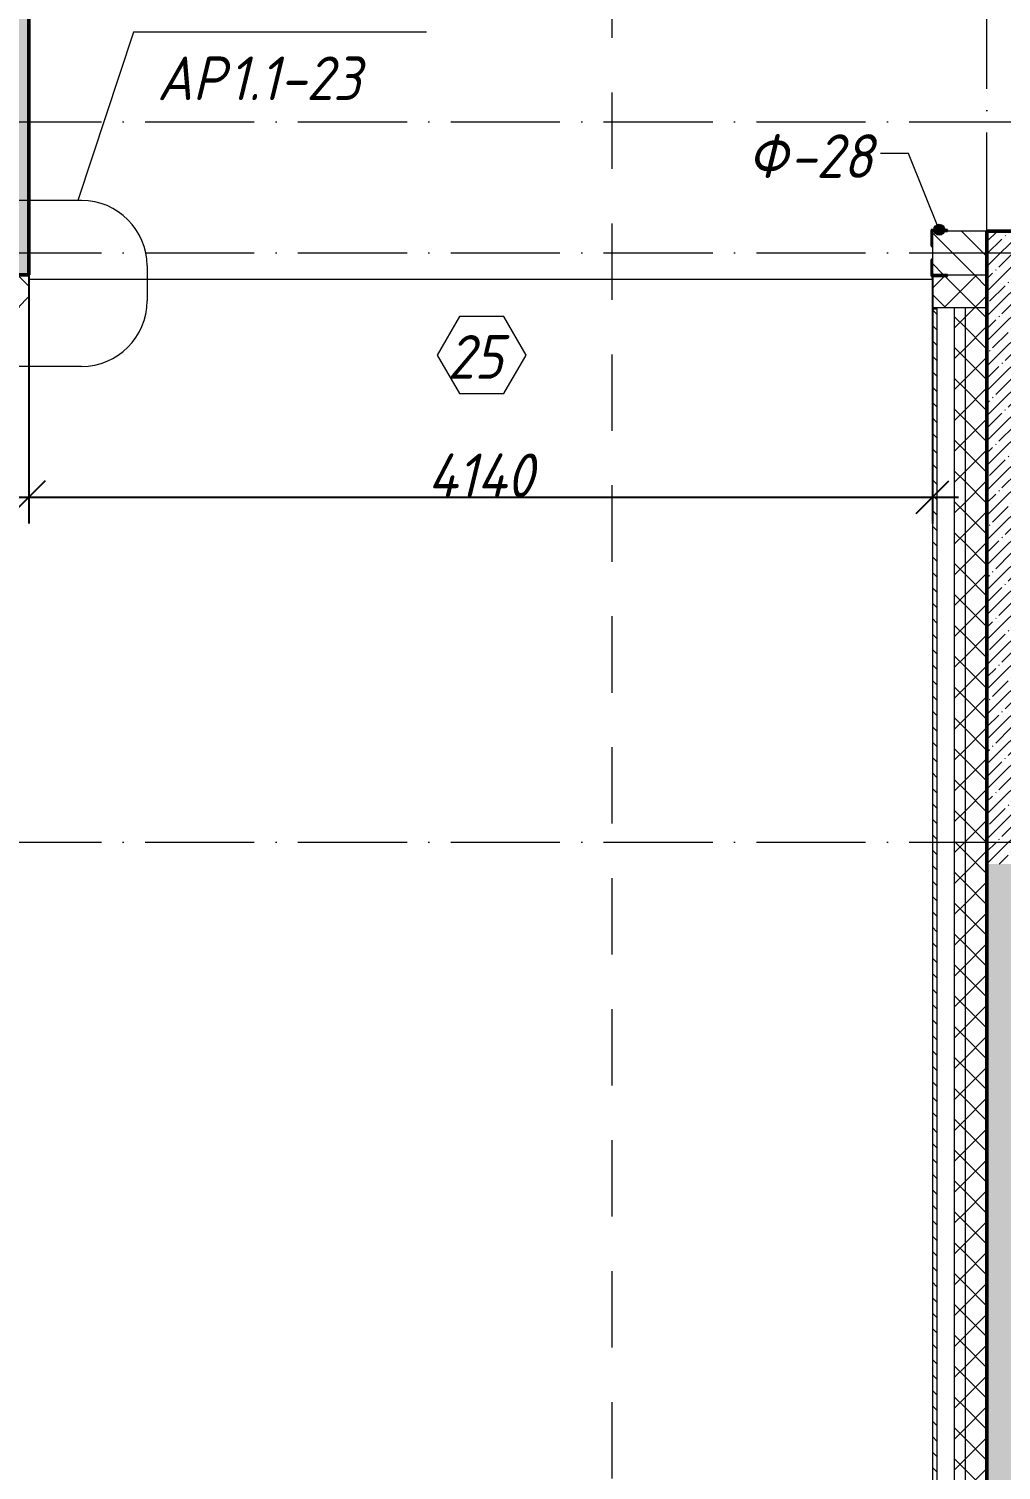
# Model space of a CAD drawing. Header units: millimetres. Extents: x -269418 to 201924, y -5890 to 98643.
# Drawn here: x 84970 to 89425, y 4923 to 11527 of the extents above; entities that cross this region are included whole.
import ezdxf

# ---------------------------------------------------------------- set-up
doc = ezdxf.new("R2010")
doc.units = ezdxf.units.MM
doc.linetypes.add('01 Штриховая _4 мм_', pattern=[600, 350, -250])
doc.linetypes.add('50_200_ШТРИХ_1Т_ш5_п1_п1_', pattern=[700, 500, -100, 0, -100])
for name, color, linetype, lineweight in [('A-ANNO-DIMS', 7, 'Continuous', 9), ('A-DETL', 7, 'Continuous', 9), ('A-DETL-1', 7, 'Continuous', 5), ('A-DOOR-IDEN', 7, 'Continuous', 9), ('A-FLOR', 7, 'Continuous', 9), ('A-GENM-1', 7, 'Continuous', 25), ('A-GENM-IDEN', 7, 'Continuous', 9), ('A-WALL', 7, 'Continuous', 5), ('A-WALL-1', 7, 'Continuous', 9), ('A-WALL-3', 7, 'Continuous', 50), ('A-WALL-FNSH-1', 7, 'Continuous', 9), ('A-WALL-PATT-2', 7, 'Continuous', 5), ('G-ANNO-SYMB-1', 7, '01 Штриховая _4 мм_', 9), ('G-ANNO-TEXT', 7, 'Continuous', 9), ('Оси-1', 7, '50_200_ШТРИХ_1Т_ш5_п1_п1_', 9)]:
    doc.layers.add(name, color=color, linetype=linetype, lineweight=lineweight)
doc.layers.add('A-WALL-2', color=7, linetype='Continuous', lineweight=13, true_color=0xce0000)
doc.layers.add('A-WALL-PATT-1', color=7, linetype='Continuous', lineweight=5, true_color=0xce0000)
doc.styles.add('ISOCPEUR_I_2', font='isocpeui.ttf', dxfattribs={"width": 0.9, "height": 200})
doc.dimstyles.new('ISO-2_0_0_9К_СРЕДНИЙ_2', dxfattribs={"dimscale": 304.8, "dimtxt": 199.196235, "dimasz": 0.492126, "dimexe": 0.393701, "dimexo": 0, "dimgap": 0, "dimtad": 1, "dimdec": 0, "dimzin": 0, "dimdsep": 46, "dimtxsty": 'ISOCPEUR_I_2', "dimblk1": 'OBLIQUE', "dimblk2": 'OBLIQUE', "dimsah": 1, "dimcen": 0.09, "dimdle": 0.393701, "dimazin": 0, "dimtfac": 1, "dimtdec": 4, "dimtix": 1, "dimtmove": 0, "dimatfit": 3, "dimfxl": 1, "dimtvp": 1, "dimtolj": 1, "dimtzin": 0, "dimarcsym": 2})
pattern_1 = [(45, (0, 0), (-57.024626, 57.024626), []), (45, (57.025, 0), (-57.024626, 57.024626), [100.806, -20.161, 3.353, -16.808])]
pattern_2 = [(45, (0, 0), (-70.71068, 70.71068), []), (135, (0, 0), (-70.71068, -70.71068), [])]

# ---------------------------------------------------------------- blocks, each defined once
blk = doc.blocks.new('Фахверк_СКБ_Уголок - Ф-28_200х3080 h-33245192-АР1_1_Кладочный план 3 этажа')
at = {"layer": 'A-GENM-1'}
for p, q in [((200, 156), (125, 156)), ((125, 156), (125, 81)), ((131, 81), (131, 150)), ((131, 150), (200, 150)), ((200, 150), (200, 156)), ((125, 81), (131, 81)), ((131, 19), (125, 19)), ((125, 19), (125, -56)), ((131, -50), (131, 19)), ((125, -56), (200, -56)), ((200, -50), (131, -50)), ((200, -56), (200, -50))]:
    blk.add_line(p, q, dxfattribs=at)
blk = doc.blocks.new('_Oblique')
at = {"color": 0, "linetype": 'ByBlock', "lineweight": -2}
blk.add_line((-0.5, -0.5), (0.5, 0.5), dxfattribs=at)
blk = doc.blocks.new('DIMBLOCK503-АР1_1_Кладочный план 3 этажа')
at = {"layer": 'A-ANNO-DIMS', "color": 0, "lineweight": -2, "transparency": 16777216}
for p, q in [((84970, 10400), (84970, 9260.8)), ((89110, 10400), (89110, 9260.8)), ((84850, 9380.8), (89230, 9380.8))]:
    blk.add_line(p, q, dxfattribs=at)
at = {"layer": 'Defpoints', "color": 0, "transparency": 16777216}
for p in [(84970, 10400), (89110, 10400), (89110, 9380.8)]:
    blk.add_point(p, dxfattribs=at)
at = {"layer": 'A-ANNO-DIMS', "color": 0, "lineweight": -2, "transparency": 16777216, "xscale": 150, "yscale": 150, "zscale": 150, "rotation": 180}
blk.add_blockref('_Oblique', (84970, 9380.8), dxfattribs=at)
at = {"layer": 'A-ANNO-DIMS', "color": 0, "lineweight": -2, "transparency": 16777216, "xscale": 150, "yscale": 150, "zscale": 150}
blk.add_blockref('_Oblique', (89110, 9380.8), dxfattribs=at)
at = {"layer": 'A-ANNO-DIMS', "color": 0, "transparency": 16777216, "insert": (87040, 9480.8), "char_height": 200, "width": 597.589, "attachment_point": 5, "style": 'ISOCPEUR_I_2'}
blk.add_mtext('\\A1;4140', dxfattribs=at)
blk = doc.blocks.new('AAR_СКБ_Марка_Двери_Перемычка и проем - Марка проема-25625168-АР1_1_Кладочный план 3 этажа')
at = {"layer": 'A-DOOR-IDEN'}
for p, q in [((-0.968, -0.984), (-1.986, -2.747)), ((1.067, -0.984), (-0.968, -0.984)), ((2.085, -2.747), (1.067, -0.984)), ((-1.986, -2.747), (-0.968, -4.509)), ((1.067, -4.509), (2.085, -2.747)), ((-0.968, -4.509), (1.067, -4.509))]:
    blk.add_line(p, q, dxfattribs=at)

msp = doc.modelspace()

# ---------------------------------------------------------------- hatches: boundary and pattern name
at = {"layer": 'A-GENM-IDEN'}
h = msp.add_hatch(color=256, dxfattribs=at)
edge = h.paths.add_edge_path(flags=0)
edge.add_arc((89141.5, 10606), 25, 0, 360)
at = {"layer": 'A-WALL-PATT-1'}
h = msp.add_hatch(dxfattribs=at)
h.set_pattern_fill('FP_1', color=256, style=0, pattern_type=2)
h.set_pattern_definition([(135, (0, 0), (-70.71068, -70.71068), [])])
h.paths.add_polyline_path([(89110, 10400), (89360, 10400), (89360, 10600), (89110, 10600), (89110, 10469)], flags=0)
at = {"layer": 'A-WALL-PATT-2'}
h = msp.add_hatch(dxfattribs=at)
h.set_pattern_fill('FP_4', color=256, style=0, pattern_type=2)
h.set_pattern_definition(pattern_1)
h.paths.add_polyline_path([(84970, 10400), (84970, 19100), (84750, 19100), (84750, 10400)], flags=0)
h = msp.add_hatch(dxfattribs=at)
h.set_pattern_fill('FP_4', color=256, style=0, pattern_type=2)
h.set_pattern_definition(pattern_1)
h.paths.add_polyline_path([(89360, 7700), (89610, 7700), (89610, 10600), (89360, 10600), (89360, 9511.9)], flags=0)
h = msp.add_hatch(dxfattribs=at)
h.set_pattern_fill('FP_2', color=256, style=0, pattern_type=2)
h.set_pattern_definition(pattern_2)
h.paths.add_polyline_path([(89210, 10250), (89360, 10250), (89360, 10400), (89179, 10400), (89179, 10394), (89110, 10394), (89110, 10250), (89179, 10250)], flags=0)
h.paths.add_polyline_path([(84708, 10250), (84970, 10250), (84970, 10400), (84708, 10400)], flags=0)
h = msp.add_hatch(dxfattribs=at)
h.set_pattern_fill('FP_3', color=256, style=0, pattern_type=2)
h.set_pattern_definition([(135, (0, 0), (-35.35534, -35.35534), [])])
h.paths.add_polyline_path([(89110, -330), (89130, -330), (89130, 10242), (89110, 10242), (89110, -250)], flags=0)
h = msp.add_hatch(dxfattribs=at)
h.set_pattern_fill('FP_2', color=256, style=0, pattern_type=2)
h.set_pattern_definition(pattern_2)
h.paths.add_polyline_path([(89260, -200), (89260, 10250), (89210, 10250), (89210, -200)], flags=0)
h = msp.add_hatch(dxfattribs=at)
h.set_pattern_fill('FP_2', color=256, style=0, pattern_type=2)
h.set_pattern_definition(pattern_2)
h.paths.add_polyline_path([(89260, -100), (89360, -100), (89360, 10250), (89260, 10250), (89260, 932.1)], flags=0)
h = msp.add_hatch(dxfattribs=at)
h.set_pattern_fill('FP_4', color=256, style=0, pattern_type=2)
h.set_pattern_definition(pattern_1)
h.paths.add_polyline_path([(89360, 100), (89610, 100), (89610, 7700), (89360, 7700), (89360, 932.1)], flags=0)

# ---------------------------------------------------------------- linework, layer by layer
at = {"layer": 'A-DETL'}
for p, q in [((89110, 10250), (89360, 10250)), ((89210, 10242), (89210, -100))]:
    msp.add_line(p, q, dxfattribs=at)
at = {"layer": 'A-DETL-1'}
for p, q in [((85448.9, 11510.8), (85194.8, 10740)), ((86791.6, 11510.8), (85448.9, 11510.8)), ((85211.6, 10740), (84472.1, 10740)), ((85511.6, 10440), (85511.6, 10280)), ((85211.6, 9980), (84473.7, 9980))]:
    msp.add_line(p, q, dxfattribs=at)
for centre, start, end in [((85211.6, 10440), 0, 90), ((85211.6, 10280), 270, 0)]:
    msp.add_arc(centre, 300, start, end, dxfattribs=at)
at = {"layer": 'A-FLOR'}
msp.add_line((84970, 10380), (89110, 10380), dxfattribs=at)
at = {"layer": 'A-GENM-IDEN'}
for p, q in [((89000.8, 10955.8), (88872, 10955.8)), ((89141.5, 10606), (89000.8, 10955.8))]:
    msp.add_line(p, q, dxfattribs=at)
msp.add_circle((89141.5, 10606), 25, dxfattribs=at)
at = {"layer": 'A-WALL'}
for p, q in [((89110, 10247), (89130, 10247)), ((89130, 10242), (89110, 10242)), ((89130, 10250), (89130, -330)), ((89210, 10250), (89210, 10242)), ((89260, 10250), (89260, -200))]:
    msp.add_line(p, q, dxfattribs=at)
at = {"layer": 'A-WALL-1'}
msp.add_line((89110, 10394), (89110, 10250), dxfattribs=at)
at = {"layer": 'A-WALL-2'}
for p, q in [((89360, 10600), (89179, 10600)), ((89110, 10531), (89110, 10469)), ((89179, 10400), (89360, 10400))]:
    msp.add_line(p, q, dxfattribs=at)
at = {"layer": 'A-WALL-3'}
for p, q in [((84970, 10400), (84970, 13400)), ((89610, 10600), (89360, 10600)), ((89360, 10600), (89360, -100)), ((84750, 10400), (84970, 10400))]:
    msp.add_line(p, q, dxfattribs=at)
at = {"layer": 'A-WALL-FNSH-1'}
for p, q in [((89110, 10250), (89110, 10242)), ((89110, 10242), (89110, -350))]:
    msp.add_line(p, q, dxfattribs=at)
at = {"layer": 'G-ANNO-SYMB-1'}
msp.add_line((87642.6, -4714.9), (87642.6, 30144.9), dxfattribs=at)
at = {"layer": 'Оси-1'}
for p, q in [((89360, -4150), (89360, 28636.9)), ((-6210, 11100), (125951.6, 11100)), ((-6210, 10500), (125951.6, 10500)), ((-6210, 7800), (125951.6, 7800))]:
    msp.add_line(p, q, dxfattribs=at)

# ---------------------------------------------------------------- block references
at = {"layer": 'A-DOOR-IDEN', "xscale": 99.99999999999993, "yscale": 99.99999999999993, "zscale": 99.99999999999993}
msp.add_blockref('AAR_СКБ_Марка_Двери_Перемычка и проем - Марка проема-25625168-АР1_1_Кладочный план 3 этажа', (87040, 10306.3), dxfattribs=at)
at = {"layer": 'A-GENM-1'}
msp.add_blockref('Фахверк_СКБ_Уголок - Ф-28_200х3080 h-33245192-АР1_1_Кладочный план 3 этажа', (88979, 10450), dxfattribs=at)

# ---------------------------------------------------------------- texts
at = {"layer": 'A-DOOR-IDEN', "insert": (86888.1, 10123.7), "char_height": 200, "width": 317.468, "attachment_point": 1, "style": 'ISOCPEUR_I_2'}
msp.add_mtext('25', dxfattribs=at)
at = {"layer": 'A-GENM-IDEN', "char_height": 200, "attachment_point": 1, "style": 'ISOCPEUR_I_2'}
for s, insert, width in [('\\fISOCPEUR|b0|i1|c204|p34|;\\W.9;Ф', (88264.6, 11043.4), 230.886), ('-28', (88455.1, 11043.4), 476.202)]:
    msp.add_mtext(s, dxfattribs=dict(at, insert=insert, width=width))
at = {"layer": 'G-ANNO-TEXT', "char_height": 200, "attachment_point": 1, "style": 'ISOCPEUR_I_2'}
for s, insert, width in [('АР', (85557.7, 11399.9), 396.835), ('1.1-23', (85885.2, 11399.9), 779.24)]:
    msp.add_mtext(s, dxfattribs=dict(at, insert=insert, width=width))

# ---------------------------------------------------------------- dimensions: what is measured, and where the dimension line sits
at = {"layer": 'A-ANNO-DIMS'}
dim = msp.add_linear_dim(base=(89110, 9380.8), p1=(84970, 10400), p2=(89110, 10400), dimstyle='ISO-2_0_0_9К_СРЕДНИЙ_2', override={"dimpost": '<>', "dimfxl": 4139.999961}, dxfattribs=at)
dim.commit()
dim.dimension.update_dxf_attribs({"geometry": 'DIMBLOCK503-АР1_1_Кладочный план 3 этажа', "text_midpoint": (87040, 9480.8)})

doc.saveas('drawing.dxf')
